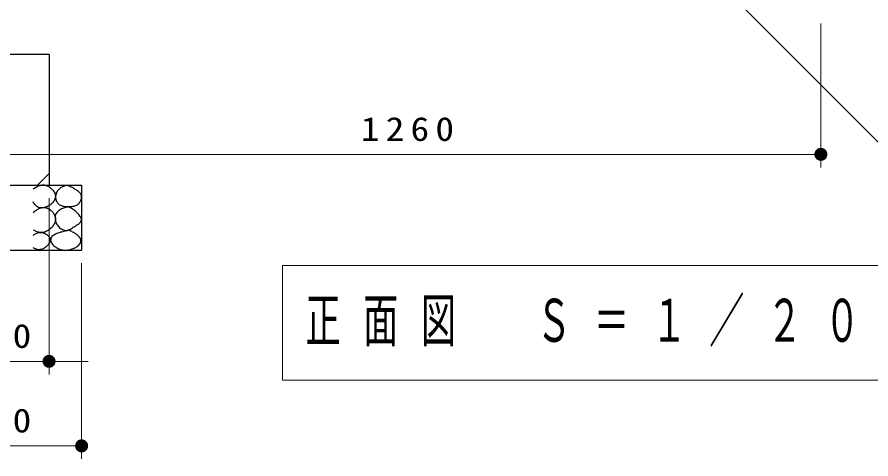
# Model space of a CAD drawing. Units: millimetres on the paper, scale 1:20. Extents: x -365 to 0, y -26 to 257.
# Drawn here: x -308 to -242.5, y 61.4 to 95.3 of the extents above; entities that cross this region are included whole.
import ezdxf

# ---------------------------------------------------------------- set-up
doc = ezdxf.new("R2010")
doc.units = ezdxf.units.MM
doc.layers.add('LY_1', color=7, linetype='Continuous', lineweight=25)
doc.styles.add('ＭＳ ゴシック', font='')
doc.styles.get('ＭＳ ゴシック').set_extended_font_data('MS Gothic')

# ---------------------------------------------------------------- blocks, each defined once
blk = doc.blocks.new('filled_dot')
at = {"color": 0, "linetype": 'Continuous', "lineweight": -2, "const_width": 1.25}
blk.add_lwpolyline([(-0.625, 0, 1), (0.625, 0, 1)], format="xyb", close=True, dxfattribs=at)

msp = doc.modelspace()

# ---------------------------------------------------------------- linework, layer by layer
at = {"layer": 'LY_1', "lineweight": 13}
for p, q in [((-246.342, 94.812), (-246.342, 83.785)), ((-246.342, 84.785), (-309.342, 84.785)), ((-306.473, 82.435), (-305.592, 83.317)), ((-305.592, 81.436), (-305.592, 67.914)), ((-303.092, 76.435), (-303.092, 61.432)), ((-287.669, 76.268), (-287.669, 67.468)), ((-239.869, 76.268), (-287.669, 76.268)), ((-302.592, 68.914), (-316.092, 68.914)), ((-287.669, 67.468), (-239.869, 67.468)), ((-303.092, 62.432), (-315.592, 62.432))]:
    msp.add_line(p, q, dxfattribs=at)
at = {"layer": 'LY_1'}
for p, q in [((-305.592, 92.435), (-313.092, 92.435)), ((-305.592, 92.435), (-305.592, 82.435)), ((-315.592, 82.435), (-303.092, 82.435)), ((-303.092, 82.435), (-303.092, 77.435)), ((-315.592, 77.435), (-303.092, 77.435))]:
    msp.add_line(p, q, dxfattribs=at)
at = {"layer": 'LY_1', "lineweight": 13}
msp.add_lwpolyline([(-276.867, 120.645), (-241.378, 85.156), (-202.285, 85.156)], dxfattribs=at)
at = {"layer": 'LY_1'}
for points, knots in [([(-306.813, 82.12), (-306.773, 82.153), (-306.733, 82.185), (-306.691, 82.214), (-306.649, 82.243), (-306.606, 82.27), (-306.561, 82.294), (-306.516, 82.319), (-306.47, 82.341), (-306.423, 82.36), (-306.375, 82.38), (-306.327, 82.396), (-306.278, 82.409), (-306.228, 82.422), (-306.178, 82.432), (-306.127, 82.437), (-306.076, 82.442), (-306.024, 82.443), (-305.974, 82.439), (-305.923, 82.434), (-305.872, 82.424), (-305.824, 82.41), (-305.775, 82.396), (-305.727, 82.376), (-305.681, 82.354), (-305.636, 82.331), (-305.592, 82.304), (-305.55, 82.275), (-305.508, 82.246), (-305.468, 82.213), (-305.431, 82.179), (-305.393, 82.145), (-305.357, 82.108), (-305.324, 82.069), (-305.291, 82.03), (-305.259, 81.99), (-305.232, 81.947), (-305.204, 81.904), (-305.178, 81.859), (-305.158, 81.812), (-305.139, 81.765), (-305.121, 81.716), (-305.112, 81.666), (-305.103, 81.617), (-305.1, 81.564), (-305.104, 81.514), (-305.108, 81.464), (-305.121, 81.412), (-305.138, 81.365), (-305.155, 81.317), (-305.18, 81.271), (-305.206, 81.228), (-305.233, 81.184), (-305.264, 81.143), (-305.298, 81.105), (-305.331, 81.066), (-305.368, 81.03), (-305.406, 80.997), (-305.444, 80.963), (-305.485, 80.931), (-305.527, 80.902), (-305.569, 80.873), (-305.612, 80.846), (-305.657, 80.822), (-305.702, 80.797), (-305.748, 80.775), (-305.796, 80.756), (-305.843, 80.737), (-305.892, 80.72), (-305.941, 80.707), (-305.99, 80.694), (-306.041, 80.684), (-306.091, 80.679), (-306.142, 80.674), (-306.194, 80.673), (-306.244, 80.678), (-306.295, 80.683), (-306.346, 80.694), (-306.394, 80.711), (-306.441, 80.728), (-306.487, 80.753), (-306.529, 80.782), (-306.571, 80.811), (-306.608, 80.847), (-306.643, 80.884), (-306.678, 80.921), (-306.709, 80.963), (-306.737, 81.005), (-306.765, 81.047), (-306.789, 81.093), (-306.813, 81.138)], [0, 0, 0, 0, 1, 1, 1, 2, 2, 2, 3, 3, 3, 4, 4, 4, 5, 5, 5, 6, 6, 6, 7, 7, 7, 8, 8, 8, 9, 9, 9, 10, 10, 10, 11, 11, 11, 12, 12, 12, 13, 13, 13, 14, 14, 14, 15, 15, 15, 16, 16, 16, 17, 17, 17, 18, 18, 18, 19, 19, 19, 20, 20, 20, 21, 21, 21, 22, 22, 22, 23, 23, 23, 24, 24, 24, 25, 25, 25, 26, 26, 26, 27, 27, 27, 28, 28, 28, 29, 29, 29, 30, 30, 30, 30]), ([(-304.215, 82.406), (-304.169, 82.392), (-304.124, 82.378), (-304.08, 82.361), (-304.036, 82.344), (-303.992, 82.326), (-303.949, 82.306), (-303.906, 82.287), (-303.864, 82.265), (-303.822, 82.243), (-303.78, 82.221), (-303.739, 82.198), (-303.698, 82.174), (-303.657, 82.151), (-303.616, 82.126), (-303.576, 82.102), (-303.536, 82.077), (-303.495, 82.052), (-303.456, 82.026), (-303.417, 81.999), (-303.378, 81.973), (-303.341, 81.943), (-303.304, 81.913), (-303.267, 81.883), (-303.236, 81.848), (-303.204, 81.814), (-303.172, 81.776), (-303.15, 81.736), (-303.127, 81.695), (-303.109, 81.649), (-303.1, 81.603), (-303.091, 81.558), (-303.091, 81.509), (-303.096, 81.462), (-303.1, 81.415), (-303.112, 81.369), (-303.127, 81.324), (-303.141, 81.279), (-303.161, 81.235), (-303.184, 81.194), (-303.206, 81.153), (-303.232, 81.112), (-303.261, 81.075), (-303.29, 81.038), (-303.323, 81.003), (-303.358, 80.972), (-303.393, 80.941), (-303.432, 80.913), (-303.473, 80.89), (-303.514, 80.867), (-303.559, 80.849), (-303.604, 80.834), (-303.649, 80.82), (-303.696, 80.811), (-303.742, 80.804), (-303.789, 80.796), (-303.836, 80.793), (-303.883, 80.79), (-303.931, 80.788), (-303.978, 80.788), (-304.025, 80.788), (-304.072, 80.788), (-304.12, 80.789), (-304.167, 80.79), (-304.214, 80.792), (-304.262, 80.793), (-304.309, 80.795), (-304.356, 80.798), (-304.403, 80.801), (-304.45, 80.808), (-304.497, 80.814), (-304.544, 80.821), (-304.59, 80.833), (-304.635, 80.846), (-304.681, 80.86), (-304.723, 80.881), (-304.766, 80.901), (-304.807, 80.926), (-304.843, 80.956), (-304.879, 80.987), (-304.911, 81.023), (-304.939, 81.061), (-304.967, 81.098), (-304.99, 81.14), (-305.01, 81.183), (-305.03, 81.226), (-305.046, 81.271), (-305.058, 81.316), (-305.07, 81.362), (-305.079, 81.409), (-305.083, 81.456), (-305.087, 81.503), (-305.087, 81.551), (-305.083, 81.598), (-305.078, 81.644), (-305.07, 81.692), (-305.057, 81.737), (-305.044, 81.782), (-305.027, 81.827), (-305.007, 81.87), (-304.986, 81.912), (-304.962, 81.953), (-304.934, 81.991), (-304.907, 82.03), (-304.876, 82.066), (-304.843, 82.099), (-304.809, 82.133), (-304.773, 82.164), (-304.735, 82.192), (-304.697, 82.22), (-304.657, 82.245), (-304.615, 82.268), (-304.574, 82.291), (-304.531, 82.311), (-304.487, 82.329), (-304.444, 82.347), (-304.399, 82.362), (-304.353, 82.375), (-304.308, 82.387), (-304.261, 82.397), (-304.215, 82.406)], [0, 0, 0, 0, 1, 1, 1, 2, 2, 2, 3, 3, 3, 4, 4, 4, 5, 5, 5, 6, 6, 6, 7, 7, 7, 8, 8, 8, 9, 9, 9, 10, 10, 10, 11, 11, 11, 12, 12, 12, 13, 13, 13, 14, 14, 14, 15, 15, 15, 16, 16, 16, 17, 17, 17, 18, 18, 18, 19, 19, 19, 20, 20, 20, 21, 21, 21, 22, 22, 22, 23, 23, 23, 24, 24, 24, 25, 25, 25, 26, 26, 26, 27, 27, 27, 28, 28, 28, 29, 29, 29, 30, 30, 30, 31, 31, 31, 32, 32, 32, 33, 33, 33, 34, 34, 34, 35, 35, 35, 36, 36, 36, 37, 37, 37, 38, 38, 38, 39, 39, 39, 40, 40, 40, 40]), ([(-306.797, 80.314), (-306.761, 80.351), (-306.725, 80.387), (-306.687, 80.421), (-306.648, 80.454), (-306.608, 80.486), (-306.566, 80.515), (-306.525, 80.544), (-306.481, 80.571), (-306.436, 80.595), (-306.391, 80.619), (-306.344, 80.641), (-306.296, 80.658), (-306.249, 80.675), (-306.199, 80.689), (-306.149, 80.698), (-306.099, 80.707), (-306.047, 80.712), (-305.996, 80.711), (-305.946, 80.71), (-305.894, 80.703), (-305.845, 80.693), (-305.795, 80.682), (-305.746, 80.666), (-305.699, 80.647), (-305.652, 80.628), (-305.606, 80.605), (-305.562, 80.578), (-305.519, 80.552), (-305.477, 80.521), (-305.438, 80.489), (-305.399, 80.456), (-305.363, 80.419), (-305.33, 80.381), (-305.296, 80.342), (-305.266, 80.301), (-305.239, 80.258), (-305.212, 80.215), (-305.187, 80.169), (-305.168, 80.122), (-305.148, 80.075), (-305.132, 80.026), (-305.121, 79.977), (-305.11, 79.927), (-305.103, 79.876), (-305.102, 79.825), (-305.101, 79.774), (-305.106, 79.723), (-305.115, 79.673), (-305.125, 79.623), (-305.14, 79.573), (-305.158, 79.526), (-305.177, 79.479), (-305.2, 79.432), (-305.225, 79.388), (-305.251, 79.344), (-305.28, 79.302), (-305.312, 79.262), (-305.343, 79.222), (-305.377, 79.184), (-305.413, 79.147), (-305.449, 79.111), (-305.487, 79.077), (-305.527, 79.045), (-305.567, 79.014), (-305.609, 78.984), (-305.652, 78.957), (-305.695, 78.93), (-305.741, 78.906), (-305.787, 78.884), (-305.833, 78.863), (-305.881, 78.844), (-305.93, 78.83), (-305.978, 78.815), (-306.029, 78.803), (-306.079, 78.796), (-306.129, 78.789), (-306.181, 78.786), (-306.232, 78.788), (-306.282, 78.79), (-306.334, 78.796), (-306.383, 78.807), (-306.433, 78.817), (-306.482, 78.833), (-306.53, 78.852), (-306.577, 78.87), (-306.624, 78.892), (-306.668, 78.917), (-306.713, 78.942), (-306.755, 78.971), (-306.797, 78.999)], [0, 0, 0, 0, 1, 1, 1, 2, 2, 2, 3, 3, 3, 4, 4, 4, 5, 5, 5, 6, 6, 6, 7, 7, 7, 8, 8, 8, 9, 9, 9, 10, 10, 10, 11, 11, 11, 12, 12, 12, 13, 13, 13, 14, 14, 14, 15, 15, 15, 16, 16, 16, 17, 17, 17, 18, 18, 18, 19, 19, 19, 20, 20, 20, 21, 21, 21, 22, 22, 22, 23, 23, 23, 24, 24, 24, 25, 25, 25, 26, 26, 26, 27, 27, 27, 28, 28, 28, 29, 29, 29, 30, 30, 30, 30]), ([(-304.088, 80.758), (-304.037, 80.735), (-303.987, 80.712), (-303.938, 80.686), (-303.89, 80.659), (-303.842, 80.63), (-303.796, 80.6), (-303.75, 80.569), (-303.706, 80.536), (-303.662, 80.502), (-303.618, 80.468), (-303.576, 80.433), (-303.534, 80.396), (-303.492, 80.36), (-303.451, 80.323), (-303.412, 80.284), (-303.372, 80.245), (-303.333, 80.206), (-303.297, 80.164), (-303.261, 80.122), (-303.225, 80.079), (-303.196, 80.032), (-303.166, 79.986), (-303.135, 79.937), (-303.12, 79.885), (-303.106, 79.833), (-303.096, 79.772), (-303.107, 79.721), (-303.119, 79.67), (-303.154, 79.621), (-303.188, 79.578), (-303.222, 79.536), (-303.269, 79.502), (-303.312, 79.468), (-303.355, 79.434), (-303.403, 79.404), (-303.449, 79.374), (-303.495, 79.343), (-303.542, 79.314), (-303.589, 79.284), (-303.635, 79.254), (-303.681, 79.223), (-303.728, 79.193), (-303.774, 79.163), (-303.82, 79.131), (-303.867, 79.103), (-303.914, 79.074), (-303.962, 79.045), (-304.012, 79.022), (-304.062, 78.999), (-304.115, 78.977), (-304.168, 78.966), (-304.222, 78.955), (-304.279, 78.95), (-304.333, 78.954), (-304.387, 78.958), (-304.443, 78.973), (-304.494, 78.991), (-304.546, 79.01), (-304.596, 79.036), (-304.643, 79.064), (-304.69, 79.093), (-304.735, 79.127), (-304.777, 79.163), (-304.818, 79.199), (-304.857, 79.239), (-304.893, 79.282), (-304.928, 79.324), (-304.96, 79.37), (-304.988, 79.417), (-305.016, 79.465), (-305.041, 79.515), (-305.061, 79.566), (-305.081, 79.618), (-305.097, 79.672), (-305.108, 79.726), (-305.119, 79.779), (-305.126, 79.835), (-305.128, 79.89), (-305.129, 79.945), (-305.125, 80.002), (-305.115, 80.056), (-305.104, 80.109), (-305.088, 80.164), (-305.065, 80.214), (-305.042, 80.263), (-305.01, 80.311), (-304.976, 80.353), (-304.941, 80.395), (-304.899, 80.434), (-304.856, 80.468), (-304.813, 80.503), (-304.766, 80.533), (-304.718, 80.56), (-304.67, 80.588), (-304.62, 80.611), (-304.569, 80.633), (-304.518, 80.654), (-304.465, 80.672), (-304.412, 80.689), (-304.36, 80.705), (-304.306, 80.719), (-304.252, 80.73), (-304.198, 80.742), (-304.143, 80.75), (-304.088, 80.758)], [0, 0, 0, 0, 1, 1, 1, 2, 2, 2, 3, 3, 3, 4, 4, 4, 5, 5, 5, 6, 6, 6, 7, 7, 7, 8, 8, 8, 9, 9, 9, 10, 10, 10, 11, 11, 11, 12, 12, 12, 13, 13, 13, 14, 14, 14, 15, 15, 15, 16, 16, 16, 17, 17, 17, 18, 18, 18, 19, 19, 19, 20, 20, 20, 21, 21, 21, 22, 22, 22, 23, 23, 23, 24, 24, 24, 25, 25, 25, 26, 26, 26, 27, 27, 27, 28, 28, 28, 29, 29, 29, 30, 30, 30, 31, 31, 31, 32, 32, 32, 33, 33, 33, 34, 34, 34, 35, 35, 35, 35]), ([(-306.813, 78.588), (-306.776, 78.613), (-306.738, 78.637), (-306.699, 78.66), (-306.661, 78.682), (-306.621, 78.703), (-306.58, 78.721), (-306.539, 78.739), (-306.497, 78.755), (-306.454, 78.767), (-306.411, 78.78), (-306.366, 78.789), (-306.322, 78.794), (-306.278, 78.799), (-306.232, 78.801), (-306.188, 78.798), (-306.143, 78.794), (-306.099, 78.786), (-306.055, 78.776), (-306.012, 78.765), (-305.969, 78.749), (-305.928, 78.732), (-305.887, 78.714), (-305.847, 78.693), (-305.809, 78.67), (-305.771, 78.646), (-305.734, 78.62), (-305.7, 78.591), (-305.666, 78.562), (-305.633, 78.531), (-305.606, 78.496), (-305.578, 78.461), (-305.552, 78.423), (-305.534, 78.382), (-305.516, 78.342), (-305.502, 78.297), (-305.499, 78.253), (-305.495, 78.21), (-305.502, 78.163), (-305.513, 78.12), (-305.524, 78.078), (-305.544, 78.036), (-305.565, 77.997), (-305.586, 77.957), (-305.612, 77.92), (-305.639, 77.884), (-305.666, 77.849), (-305.695, 77.815), (-305.726, 77.782), (-305.757, 77.75), (-305.79, 77.719), (-305.824, 77.691), (-305.859, 77.662), (-305.895, 77.635), (-305.933, 77.611), (-305.97, 77.587), (-306.01, 77.565), (-306.051, 77.546), (-306.091, 77.528), (-306.134, 77.512), (-306.177, 77.501), (-306.22, 77.489), (-306.265, 77.481), (-306.309, 77.478), (-306.354, 77.475), (-306.399, 77.477), (-306.443, 77.483), (-306.487, 77.49), (-306.531, 77.501), (-306.574, 77.516), (-306.616, 77.53), (-306.657, 77.548), (-306.697, 77.568), (-306.737, 77.589), (-306.775, 77.613), (-306.813, 77.637)], [0, 0, 0, 0, 1, 1, 1, 2, 2, 2, 3, 3, 3, 4, 4, 4, 5, 5, 5, 6, 6, 6, 7, 7, 7, 8, 8, 8, 9, 9, 9, 10, 10, 10, 11, 11, 11, 12, 12, 12, 13, 13, 13, 14, 14, 14, 15, 15, 15, 16, 16, 16, 17, 17, 17, 18, 18, 18, 19, 19, 19, 20, 20, 20, 21, 21, 21, 22, 22, 22, 23, 23, 23, 24, 24, 24, 25, 25, 25, 25]), ([(-304.047, 78.961), (-303.957, 78.919), (-303.867, 78.876), (-303.78, 78.828), (-303.693, 78.78), (-303.605, 78.731), (-303.524, 78.674), (-303.443, 78.617), (-303.357, 78.559), (-303.293, 78.486), (-303.23, 78.412), (-303.156, 78.322), (-303.143, 78.233), (-303.129, 78.143), (-303.165, 78.033), (-303.211, 77.95), (-303.257, 77.867), (-303.341, 77.797), (-303.418, 77.737), (-303.495, 77.676), (-303.585, 77.627), (-303.675, 77.586), (-303.764, 77.544), (-303.86, 77.511), (-303.956, 77.487), (-304.052, 77.463), (-304.152, 77.447), (-304.251, 77.442), (-304.349, 77.438), (-304.451, 77.443), (-304.548, 77.46), (-304.645, 77.477), (-304.743, 77.507), (-304.834, 77.545), (-304.925, 77.583), (-305.015, 77.631), (-305.095, 77.687), (-305.176, 77.744), (-305.257, 77.809), (-305.319, 77.884), (-305.38, 77.96), (-305.45, 78.052), (-305.465, 78.141), (-305.481, 78.231), (-305.459, 78.345), (-305.412, 78.424), (-305.365, 78.503), (-305.267, 78.561), (-305.184, 78.614), (-305.101, 78.666), (-305.006, 78.703), (-304.913, 78.739), (-304.821, 78.775), (-304.725, 78.804), (-304.629, 78.832), (-304.534, 78.859), (-304.437, 78.882), (-304.34, 78.904), (-304.243, 78.925), (-304.145, 78.943), (-304.047, 78.961)], [0, 0, 0, 0, 1, 1, 1, 2, 2, 2, 3, 3, 3, 4, 4, 4, 5, 5, 5, 6, 6, 6, 7, 7, 7, 8, 8, 8, 9, 9, 9, 10, 10, 10, 11, 11, 11, 12, 12, 12, 13, 13, 13, 14, 14, 14, 15, 15, 15, 16, 16, 16, 17, 17, 17, 18, 18, 18, 19, 19, 19, 20, 20, 20, 20])]:
    msp.add_open_spline(points, degree=3, knots=knots, dxfattribs=at)

# ---------------------------------------------------------------- block references
at = {"layer": 'LY_1', "lineweight": 13, "xscale": 0.4, "yscale": 0.4, "rotation": 180}
for p in [(-246.342, 84.785), (-303.092, 62.432)]:
    msp.add_blockref('filled_dot', p, dxfattribs=at)
at = {"layer": 'LY_1', "lineweight": 13, "xscale": 0.4, "yscale": 0.4}
msp.add_blockref('filled_dot', (-305.592, 68.914), dxfattribs=at)

# ---------------------------------------------------------------- texts
at = {"layer": 'LY_1', "style": 'ＭＳ ゴシック'}
for s, insert, char_height, attachment_point in [('\\T1.33;\\W1.15;1260', (-277.842, 85.785), 1.833, 8), ('\\T1.64;\\W0.6;正面図\u3000Ｓ＝１／２０', (-263.769, 71.868), 3.299, 5), ('\\T1.33;\\W1.15;150', (-309.342, 69.914), 1.833, 8), ('\\T1.33;\\W1.15;250', (-309.342, 63.432), 1.833, 8)]:
    msp.add_mtext(s, dxfattribs=dict(at, insert=insert, char_height=char_height, attachment_point=attachment_point))

doc.saveas('drawing.dxf')
